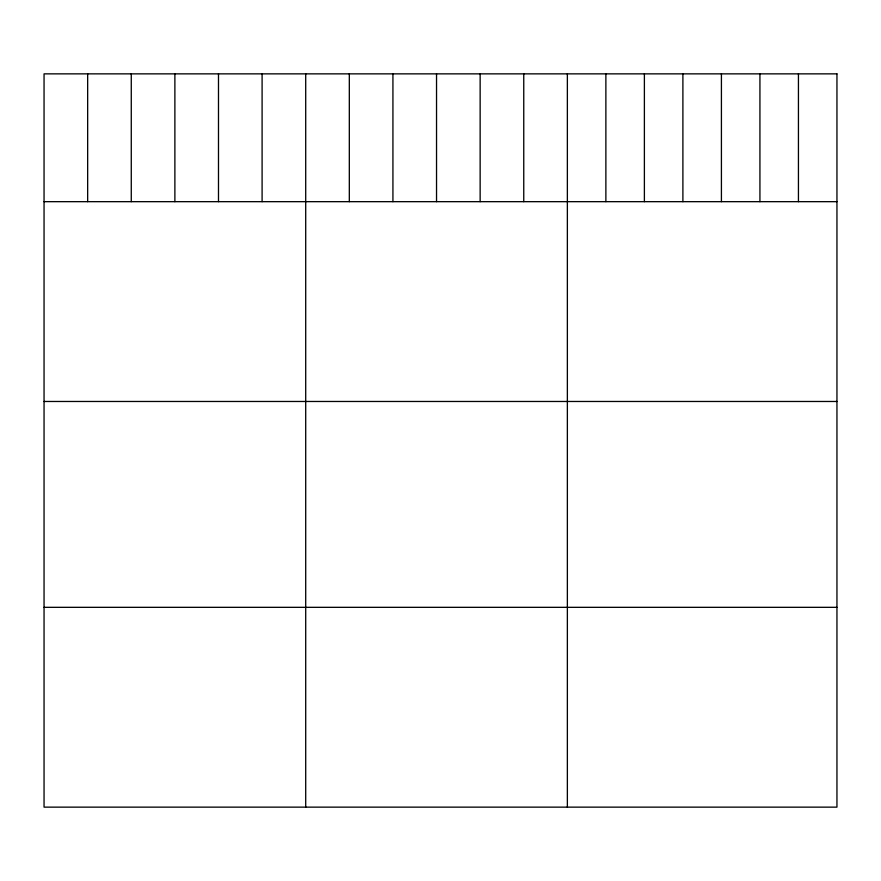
<?xml version="1.0" encoding="UTF-8"?>
<svg xmlns="http://www.w3.org/2000/svg" width="881" height="881" viewBox="0 0 881 881"><rect width="100%" height="100%" fill="white"/><g stroke="black" fill="none" stroke-linecap="round" stroke-linejoin="round"><path stroke-width="1.32" d="M44.05 201.672L836.95 201.672M44.05 401.472L836.95 401.472M44.05 607.328L836.95 607.328M798.439 73.861L798.439 201.672M759.929 73.861L759.929 201.672M721.418 73.861L721.418 201.672M682.896 73.861L682.896 201.672M644.385 73.861L644.385 201.672M605.875 73.861L605.875 201.672M567.364 73.861L567.364 807.139M523.755 73.861L523.755 201.672M480.145 73.861L480.145 201.672M436.536 73.861L436.536 201.672M392.926 73.861L392.926 201.672M349.317 73.861L349.317 201.672M305.707 73.861L305.707 807.139M262.098 73.861L262.098 201.672M218.488 73.861L218.488 201.672M174.879 73.861L174.879 201.672M131.269 73.861L131.269 201.672M87.659 73.861L87.659 201.672M836.95 73.861L44.05 73.861L44.05 807.139L836.95 807.139L836.95 73.861"/></g></svg>
